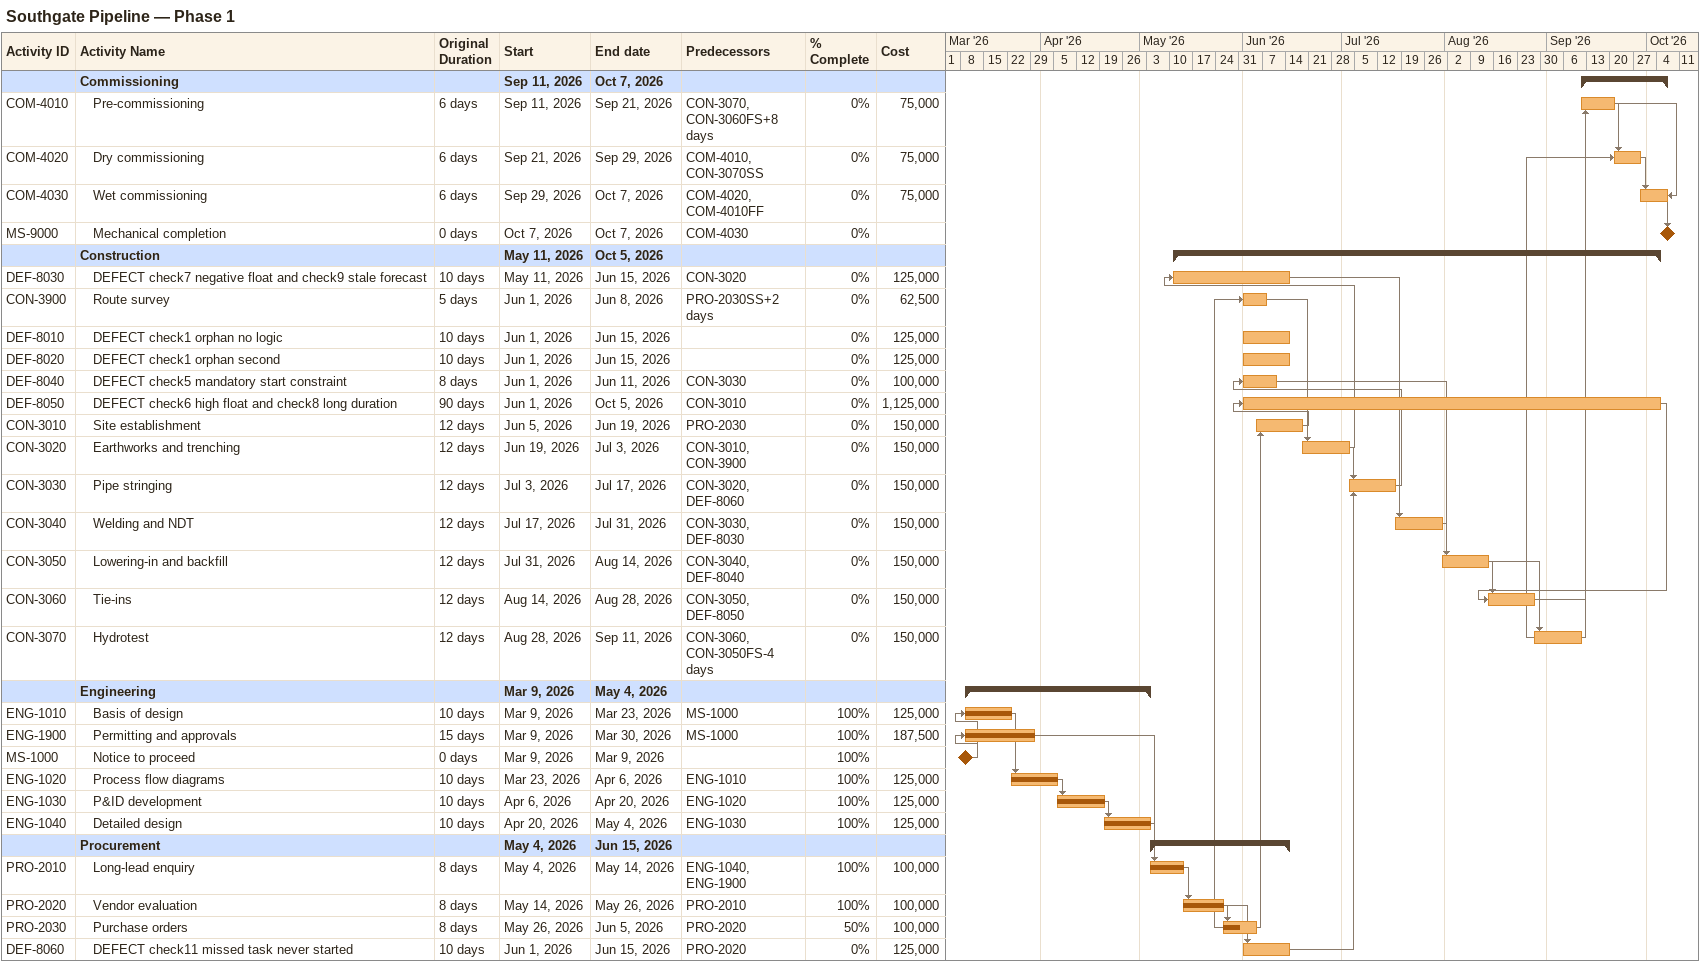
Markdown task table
Southgate Pipeline — Phase 1

| ID | Level | Task | Original duration | Start | Finish | Predecessors | % complete | Cost |
|---|---|---|---|---|---|---|---|---|
|  | 1 | **Commissioning** |  | 2026-09-11 | 2026-10-07 |  |  |  |
| COM-4010 | 2 | Pre-commissioning | 6d | 2026-09-11 | 2026-09-21 | CON-3070, CON-3060FS+8d | 0 | 75000 |
| COM-4020 | 2 | Dry commissioning | 6d | 2026-09-21 | 2026-09-29 | COM-4010, CON-3070SS | 0 | 75000 |
| COM-4030 | 2 | Wet commissioning | 6d | 2026-09-29 | 2026-10-07 | COM-4020, COM-4010FF | 0 | 75000 |
| MS-9000 | 2 | Mechanical completion | 0d | 2026-10-07 | 2026-10-07 | COM-4030 | 0 |  |
|  | 1 | **Construction** |  | 2026-05-11 | 2026-10-05 |  |  |  |
| DEF-8030 | 2 | DEFECT check7 negative float and check9 stale forecast | 10d | 2026-05-11 | 2026-06-15 | CON-3020 | 0 | 125000 |
| CON-3900 | 2 | Route survey | 5d | 2026-06-01 | 2026-06-08 | PRO-2030SS+2d | 0 | 62500 |
| DEF-8010 | 2 | DEFECT check1 orphan no logic | 10d | 2026-06-01 | 2026-06-15 |  | 0 | 125000 |
| DEF-8020 | 2 | DEFECT check1 orphan second | 10d | 2026-06-01 | 2026-06-15 |  | 0 | 125000 |
| DEF-8040 | 2 | DEFECT check5 mandatory start constraint | 8d | 2026-06-01 | 2026-06-11 | CON-3030 | 0 | 100000 |
| DEF-8050 | 2 | DEFECT check6 high float and check8 long duration | 90d | 2026-06-01 | 2026-10-05 | CON-3010 | 0 | 1125000 |
| CON-3010 | 2 | Site establishment | 12d | 2026-06-05 | 2026-06-19 | PRO-2030 | 0 | 150000 |
| CON-3020 | 2 | Earthworks and trenching | 12d | 2026-06-19 | 2026-07-03 | CON-3010, CON-3900 | 0 | 150000 |
| CON-3030 | 2 | Pipe stringing | 12d | 2026-07-03 | 2026-07-17 | CON-3020, DEF-8060 | 0 | 150000 |
| CON-3040 | 2 | Welding and NDT | 12d | 2026-07-17 | 2026-07-31 | CON-3030, DEF-8030 | 0 | 150000 |
| CON-3050 | 2 | Lowering-in and backfill | 12d | 2026-07-31 | 2026-08-14 | CON-3040, DEF-8040 | 0 | 150000 |
| CON-3060 | 2 | Tie-ins | 12d | 2026-08-14 | 2026-08-28 | CON-3050, DEF-8050 | 0 | 150000 |
| CON-3070 | 2 | Hydrotest | 12d | 2026-08-28 | 2026-09-11 | CON-3060, CON-3050FS-4d | 0 | 150000 |
|  | 1 | **Engineering** |  | 2026-03-09 | 2026-05-04 |  |  |  |
| ENG-1010 | 2 | Basis of design | 10d | 2026-03-09 | 2026-03-23 | MS-1000 | 100 | 125000 |
| ENG-1900 | 2 | Permitting and approvals | 15d | 2026-03-09 | 2026-03-30 | MS-1000 | 100 | 187500 |
| MS-1000 | 2 | Notice to proceed | 0d | 2026-03-09 | 2026-03-09 |  | 100 |  |
| ENG-1020 | 2 | Process flow diagrams | 10d | 2026-03-23 | 2026-04-06 | ENG-1010 | 100 | 125000 |
| ENG-1030 | 2 | P&ID development | 10d | 2026-04-06 | 2026-04-20 | ENG-1020 | 100 | 125000 |
| ENG-1040 | 2 | Detailed design | 10d | 2026-04-20 | 2026-05-04 | ENG-1030 | 100 | 125000 |
|  | 1 | **Procurement** |  | 2026-05-04 | 2026-06-15 |  |  |  |
| PRO-2010 | 2 | Long-lead enquiry | 8d | 2026-05-04 | 2026-05-14 | ENG-1040, ENG-1900 | 100 | 100000 |
| PRO-2020 | 2 | Vendor evaluation | 8d | 2026-05-14 | 2026-05-26 | PRO-2010 | 100 | 100000 |
| PRO-2030 | 2 | Purchase orders | 8d | 2026-05-26 | 2026-06-05 | PRO-2020 | 50 | 100000 |
| DEF-8060 | 2 | DEFECT check11 missed task never started | 10d | 2026-06-01 | 2026-06-15 | PRO-2020 | 0 | 125000 |
